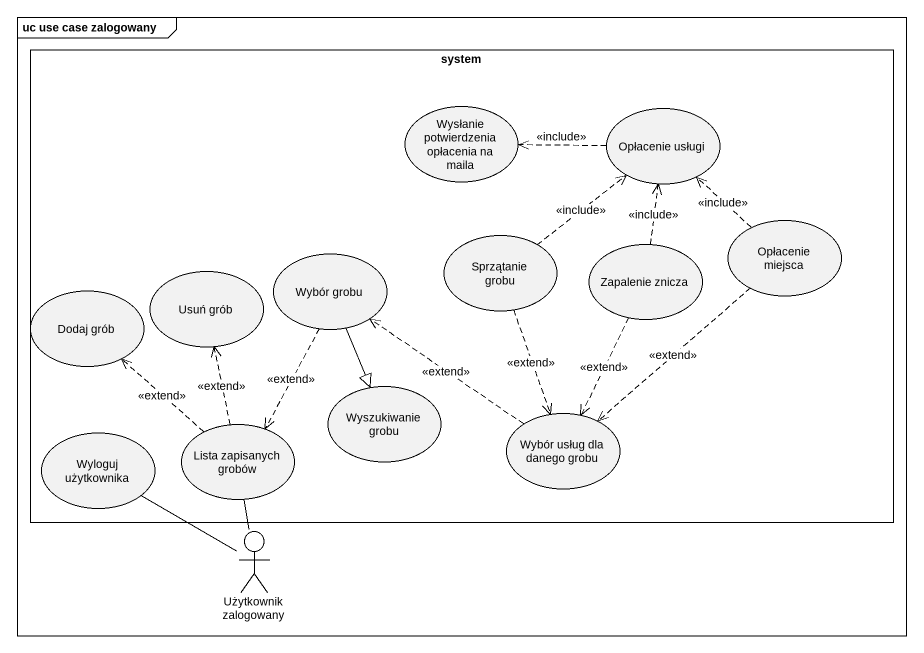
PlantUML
@startuml
mainframe uc use case zalogowany
rectangle system {
  usecase "Wysłanie potwierdzenia opłacenia na maila" as Wysłanie_potwierdzenia
  usecase "Opłacenie usługi" as Opłacenie_usługi
  usecase "Wybór grobu" as Wybór_grobu
  usecase "Sprzątanie grobu" as Sprzątanie_grobu
  usecase "Zapalenie znicza" as Zapalenie_znicza
  usecase "Opłacenie miejsca" as Opłacenie_miejsca
  usecase "Dodaj grób" as Dodaj_grób
  usecase "Usuń grób" as Usuń_grób
  usecase "Wyszukiwanie grobu" as Wyszukiwanie_grobu
  usecase "Wyloguj użytkownika" as Wyloguj_użytkownika
  usecase "Lista zapisanych grobów" as Lista_zapisanych_grobów
  usecase "Wybór usług dla danego grobu" as Wybór_usług_dla_danego_grobu
}
actor "Użytkownik zalogowany" as Użytkownik_zalogowany
Opłacenie_usługi .left.> Wysłanie_potwierdzenia : <<include>>
Wybór_grobu --|> Wyszukiwanie_grobu
Wybór_grobu ..> Lista_zapisanych_grobów : <<extend>>
Sprzątanie_grobu .up.> Opłacenie_usługi : <<include>>
Sprzątanie_grobu ..> Wybór_usług_dla_danego_grobu : <<extend>>
Zapalenie_znicza .up.> Opłacenie_usługi : <<include>>
Zapalenie_znicza ..> Wybór_usług_dla_danego_grobu : <<extend>>
Opłacenie_miejsca .up.> Opłacenie_usługi : <<include>>
Opłacenie_miejsca ..> Wybór_usług_dla_danego_grobu : <<extend>>
Lista_zapisanych_grobów .up.> Dodaj_grób : <<extend>>
Lista_zapisanych_grobów .up.> Usuń_grób : <<extend>>
Wybór_usług_dla_danego_grobu .up.> Wybór_grobu : <<extend>>
Użytkownik_zalogowany -up- Wyloguj_użytkownika
Użytkownik_zalogowany -up- Lista_zapisanych_grobów
@enduml
